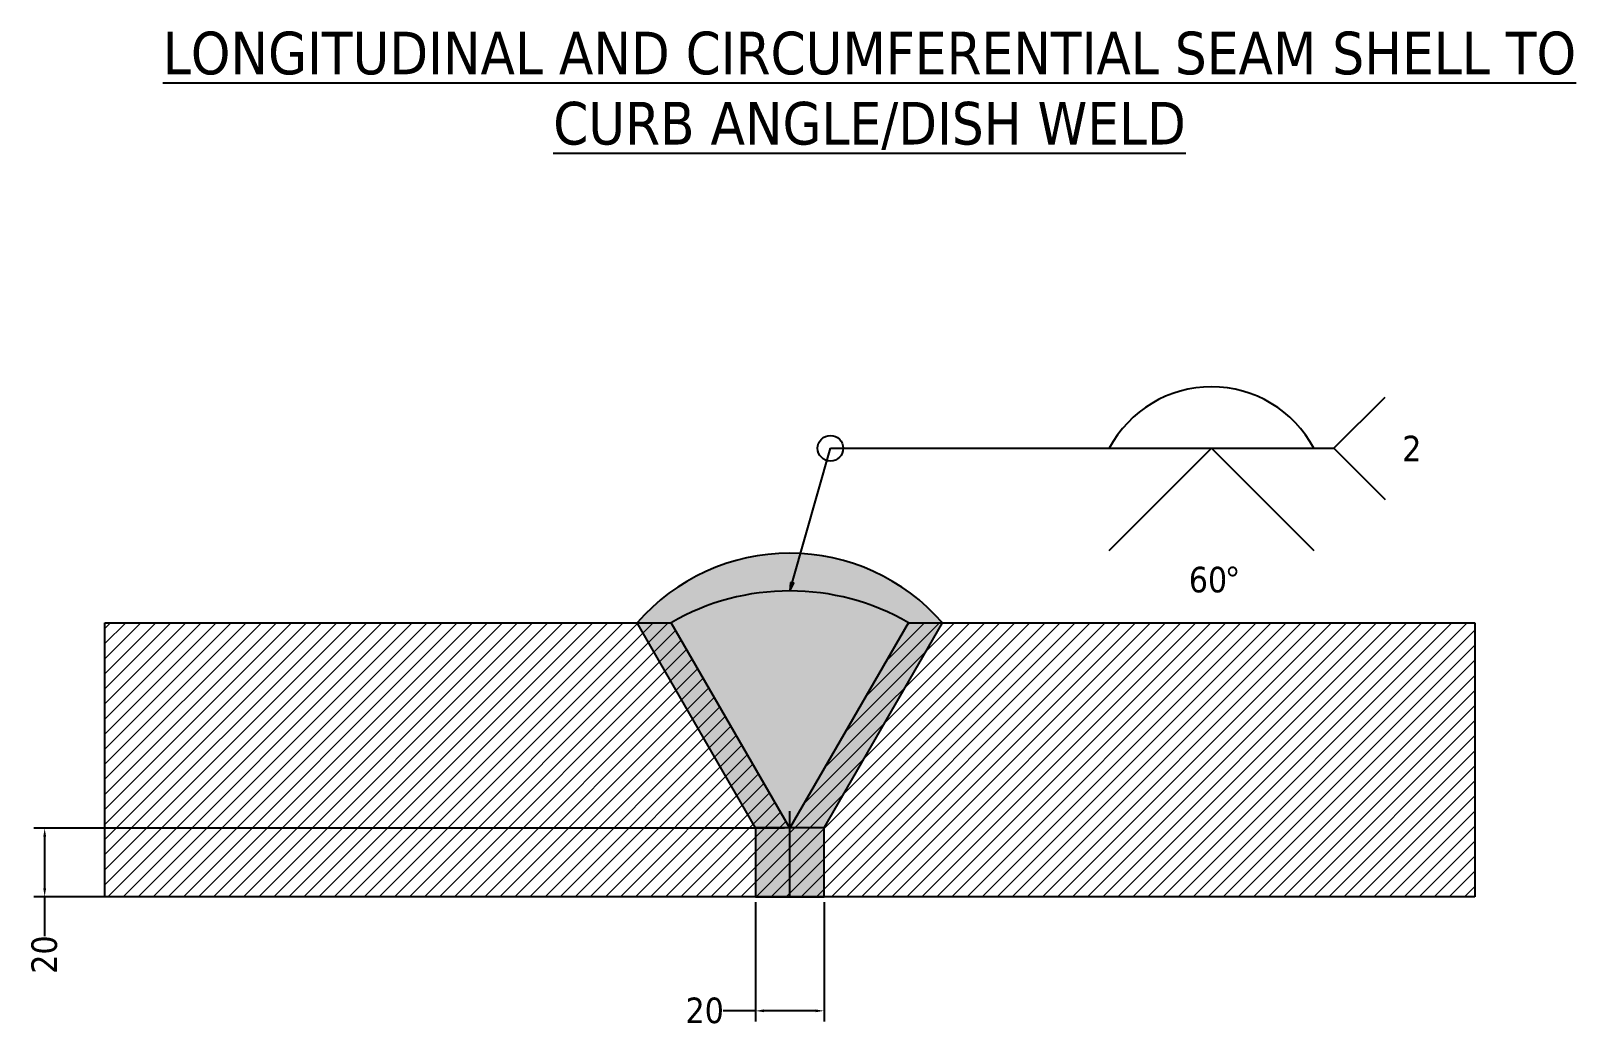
# Model space of a CAD drawing. Header units: inches. Extents: x 1.4 to 19.6, y 2.4 to 14.1.
import ezdxf

# ---------------------------------------------------------------- set-up
doc = ezdxf.new("R2010")
doc.units = ezdxf.units.IN
doc.header["$MEASUREMENT"] = 0
doc.layers.get('Defpoints').update_dxf_attribs({"lineweight": 25})
for name, color, linetype, lineweight in [('Dimension (ANSI)', 7, 'Continuous', 25), ('Hatch (ANSI)', 7, 'Continuous', 18), ('Sketch Geometry (ANSI)', 7, 'Continuous', 25), ('Symbol (ANSI)', 7, 'Continuous', 25)]:
    doc.layers.add(name, color=color, linetype=linetype, lineweight=lineweight)
doc.styles.add('Label Text (ANSI)', font='tahoma.ttf')
doc.styles.add('Note Text (ANSI)', font='tahoma.ttf')
doc.styles.add('Text Style58', font='AIGDT___.TTF')
doc.dimstyles.new('Default - mm (ANSI)', dxfattribs={"dimtxt": 0.3, "dimasz": 0.098425, "dimexe": 0.125, "dimexo": 0.063, "dimgap": 0.031496, "dimtad": 0, "dimtoh": 1, "dimlfac": 25.4, "dimzin": 4, "dimdsep": 46, "dimtxsty": 'Note Text (ANSI)', "dimcen": 0.09, "dimdle": 0.393701, "dimclrd": 256, "dimclre": 256, "dimclrt": 256, "dimadec": 1, "dimazin": 1, "dimtfac": 0.4, "dimtofl": 0, "dimtmove": 0, "dimatfit": 3, "dimfxl": 0, "dimtolj": 1, "dimtzin": 4, "dimlwd": -1, "dimlwe": -1, "dimarcsym": 0})

# ---------------------------------------------------------------- blocks, each defined once
blk = doc.blocks.new('*D6')
at = {"layer": 'Defpoints', "color": 0, "transparency": 16777216}
for p in [(1.595, 4.732), (10.335, 4.732), (10.335, 3.929)]:
    blk.add_point(p, dxfattribs=at)
at = {"layer": 'Dimension (ANSI)', "transparency": 16777216}
for p, q in [((10.272, 4.732), (1.47, 4.732)), ((1.595, 4.634), (1.595, 4.027)), ((10.272, 3.929), (1.47, 3.929)), ((1.595, 3.929), (1.595, 3.468))]:
    blk.add_line(p, q, dxfattribs=at)
for points in [[(1.579, 4.634), (1.612, 4.634), (1.595, 4.732)], [(1.579, 4.027), (1.612, 4.027), (1.595, 3.929)]]:
    blk.add_solid(points, dxfattribs=at)
at = {"layer": 'Dimension (ANSI)', "transparency": 16777216, "insert": (1.439, 3.025), "char_height": 0.3, "attachment_point": 1, "rotation": 90, "style": 'Note Text (ANSI)'}
blk.add_mtext('\\A1;20', dxfattribs=at)
blk = doc.blocks.new('Welding Symbol Identifier1')
at = {"layer": 'Symbol (ANSI)'}
for p, q in [((16.718, 9.189), (17.318, 9.789)), ((10.362, 7.61), (10.812, 9.189)), ((10.812, 9.189), (13.944, 9.189)), ((13.845, 9.189), (16.718, 9.189)), ((14.082, 7.989), (15.282, 9.189)), ((15.282, 9.189), (16.482, 7.989)), ((16.718, 9.189), (17.318, 8.589)), ((10.343, 7.616), (10.335, 7.516)), ((10.381, 7.605), (10.343, 7.616)), ((10.362, 7.61), (10.335, 7.516)), ((10.335, 7.516), (10.381, 7.605))]:
    blk.add_line(p, q, dxfattribs=at)
at = {"layer": 'Symbol (ANSI)', "flags": 128}
blk.add_lwpolyline([(10.343, 7.616), (10.335, 7.516), (10.381, 7.605), (10.343, 7.616)], dxfattribs=at)
at = {"layer": 'Symbol (ANSI)'}
blk.add_circle((10.812, 9.189), 0.15, dxfattribs=at)
blk.add_arc((15.282, 8.549), 1.36, 28.0725, 151.9275, dxfattribs=at)
blk.add_solid([(10.343, 7.616), (10.335, 7.516), (10.381, 7.605), (10.343, 7.616)], dxfattribs=at)
at = {"layer": 'Symbol (ANSI)', "char_height": 0.3, "attachment_point": 7}
for s, insert, style in [('2', (17.519, 9.036), 'Label Text (ANSI)'), ('60', (15.015, 7.493), 'Label Text (ANSI)'), ('~', (15.449, 7.5), 'Text Style58')]:
    blk.add_mtext(s, dxfattribs=dict(at, insert=insert, style=style))
blk = doc.blocks.new('*D8')
at = {"layer": 'Defpoints', "color": 0, "transparency": 16777216}
for p in [(9.933, 3.929), (10.737, 3.929), (10.737, 2.59)]:
    blk.add_point(p, dxfattribs=at)
at = {"layer": 'Dimension (ANSI)', "transparency": 16777216}
for p, q in [((9.933, 3.866), (9.933, 2.465)), ((10.737, 3.866), (10.737, 2.465)), ((9.933, 2.59), (9.555, 2.59)), ((10.638, 2.59), (10.032, 2.59))]:
    blk.add_line(p, q, dxfattribs=at)
for points in [[(10.032, 2.607), (10.032, 2.574), (9.933, 2.59)], [(10.638, 2.607), (10.638, 2.574), (10.737, 2.59)]]:
    blk.add_solid(points, dxfattribs=at)
at = {"layer": 'Dimension (ANSI)', "transparency": 16777216, "insert": (9.112, 2.746), "char_height": 0.3, "attachment_point": 1, "style": 'Note Text (ANSI)'}
blk.add_mtext('\\A1;20', dxfattribs=at)

msp = doc.modelspace()

# ---------------------------------------------------------------- hatches: boundary and pattern name
at = {"layer": 'Hatch (ANSI)'}
h = msp.add_hatch(color=256, dxfattribs=at)
edge = h.paths.add_edge_path()
edge.add_line((10.737, 4.737), (12.125, 7.142))
edge.add_arc((10.335, 5.584), 2.373, 41.0296, 138.9704)
edge.add_line((8.545, 7.142), (9.933, 4.737))
edge.add_line((9.933, 4.737), (10.737, 4.737))
h = msp.add_hatch(color=256, dxfattribs=at)
edge = h.paths.add_edge_path()
edge.add_line((10.335, 4.732), (11.726, 7.142))
edge.add_arc((10.335, 4.737), 2.779, 59.9483, 120.0517)
edge.add_line((8.943, 7.142), (10.335, 4.732))
h = msp.add_hatch(dxfattribs=at)
h.set_pattern_fill('ANSI31', color=256, style=0)
h.paths.add_polyline_path([(2.301, 7.142), (2.301, 3.929), (10.335, 3.929), (10.335, 4.732), (8.943, 7.142)])
h = msp.add_hatch(dxfattribs=at)
h.set_pattern_fill('ANSI31', color=256, style=0)
h.paths.add_polyline_path([(18.369, 3.929), (18.369, 7.142), (11.726, 7.142), (10.335, 4.732), (10.335, 3.929)])
msp.add_hatch(color=256, dxfattribs=at).paths.add_polyline_path([(10.737, 4.737), (9.933, 4.737), (9.933, 3.929), (10.737, 3.929)])

# ---------------------------------------------------------------- linework, layer by layer
at = {"layer": 'Sketch Geometry (ANSI)'}
for p, q in [((2.301, 3.929), (2.301, 7.142)), ((2.301, 7.142), (8.943, 7.142)), ((9.933, 4.737), (8.545, 7.142)), ((10.335, 4.732), (8.943, 7.142)), ((10.335, 4.732), (11.726, 7.142)), ((10.737, 4.737), (12.125, 7.142)), ((11.726, 7.142), (18.369, 7.142)), ((18.369, 7.142), (18.369, 3.929)), ((10.335, 3.929), (10.335, 4.932)), ((10.737, 4.737), (9.933, 4.737)), ((9.933, 4.737), (9.933, 3.929)), ((10.335, 3.929), (10.335, 4.732)), ((10.737, 3.929), (10.737, 4.737)), ((18.369, 3.929), (2.301, 3.929)), ((9.933, 3.929), (10.737, 3.929))]:
    msp.add_line(p, q, dxfattribs=at)
for centre, radius, start, end in [((10.335, 5.584), 2.373, 41.0296, 138.9704), ((10.335, 4.737), 2.779, 59.9483, 120.0517)]:
    msp.add_arc(centre, radius, start, end, dxfattribs=at)

# ---------------------------------------------------------------- block references
at = {"layer": 'Symbol (ANSI)'}
msp.add_blockref('Welding Symbol Identifier1', (0, 0), dxfattribs=at)

# ---------------------------------------------------------------- texts
at = {"layer": 'Symbol (ANSI)', "insert": (11.27, 14.075), "char_height": 0.5, "width": 19.2084, "attachment_point": 2, "line_spacing_factor": 0.987884, "style": 'Note Text (ANSI)'}
msp.add_mtext('\\fTahoma|b0|i0;{\\H0.5000;\\LLONGITUDINAL AND CIRCUMFERENTIAL SEAM SHELL TO\\PCURB ANGLE/DISH WELD}\\l\\fTahoma|b0|i0;{\\H0.3000;\\P}', dxfattribs=at)

# ---------------------------------------------------------------- dimensions: what is measured, and where the dimension line sits
at = {"layer": 'Dimension (ANSI)'}
for base, p1, p2, angle, picture, middle in [((1.595, 4.732), (10.335, 3.929), (10.335, 4.732), 90, '*D6', (1.595, 3.231)), ((10.737, 2.59), (9.933, 3.929), (10.737, 3.929), 180, '*D8', (9.318, 2.59))]:
    dim = msp.add_linear_dim(base=base, p1=p1, p2=p2, angle=angle, dimstyle='Default - mm (ANSI)', override={"dimgap": 0.031496, "dimtoh": 0, "dimdec": 0, "dimtol": 0, "dimlim": 0, "dimtp": 0, "dimtm": 0, "dimtdec": 2, "dimatfit": 2}, dxfattribs=at)
    dim.commit()
    dim.dimension.update_dxf_attribs({"geometry": picture, "text_midpoint": middle, "dimtype": 160})

doc.saveas('drawing.dxf')
